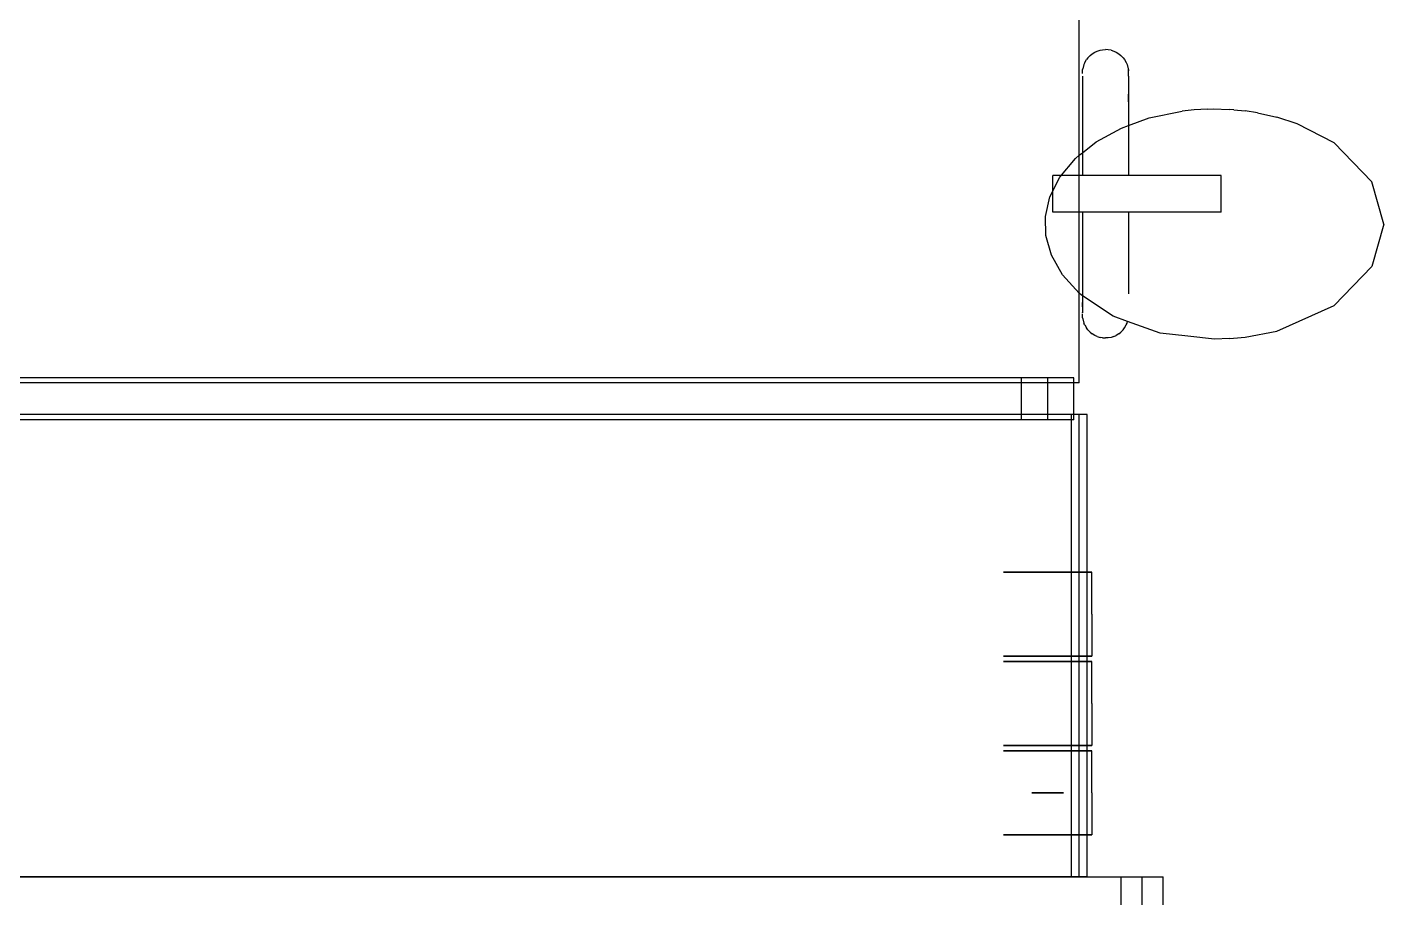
# Model space of a CAD drawing. Header units: millimetres. Extents: x -610 to 577, y -771 to 522.
# Drawn here: x -185.8 to -56.6, y 191 to 273.9 of the extents above; entities that cross this region are included whole.
import ezdxf

# ---------------------------------------------------------------- set-up
doc = ezdxf.new("R2010")
doc.units = ezdxf.units.MM
doc.layers.add('HIDDEN', color=8, linetype='Continuous')
doc.layers.add('VISIBLE', color=7, linetype='Continuous')

msp = doc.modelspace()

# ---------------------------------------------------------------- linework, layer by layer
at = {"layer": 'HIDDEN'}
for points in [[(-85.6, 240), (-85.6, 276)], [(-83.99, 262.96), (-81.59, 264.26)], [(-81.59, 264.26), (-80.9, 264.51)], [(-85.3, 261.91), (-83.99, 262.96)], [(-87.46, 259.58), (-85.97, 261.37)], [(-85.97, 261.37), (-85.6, 261.67)], [(-85.6, 259.75), (-88.1, 259.75)], [(-88.1, 256.25), (-88.1, 259.75)], [(-72.1, 259.75), (-88.1, 259.75)], [(-88.1, 256.25), (-88.1, 259.75)], [(-72.1, 256.25), (-72.1, 259.75)], [(-88.4, 257.7), (-87.46, 259.58)], [(-88.82, 255.84), (-88.4, 257.7)], [(-88.77, 254.02), (-88.82, 255.84)], [(-85.6, 256.25), (-88.1, 256.25)], [(-72.1, 256.25), (-88.1, 256.25)], [(-88.25, 252.15), (-88.77, 254.02)], [(-87.19, 250.28), (-88.25, 252.15)], [(-85.6, 248.56), (-87.19, 250.28)], [(-82.37, 246.35), (-85.3, 248.28)], [(-81, 245.86), (-82.37, 246.35)], [(-72.73, 244.18), (-75.27, 244.46)], [(-88.6, 240.5), (-310.6, 240.5)], [(-88.6, 240.5), (-310.6, 240.5)], [(-88.6, 240.5), (-310.6, 240.5)], [(-88.6, 240.5), (-310.6, 240.5)], [(-86.1, 240.5), (-91.1, 240.5)], [(-91.1, 240), (-91.1, 240.5)], [(-86.1, 240.5), (-91.1, 240.5)], [(-91.1, 236.5), (-91.1, 240.5)], [(-88.6, 236.5), (-88.6, 240.5)], [(-88.6, 236.5), (-88.6, 240.5)], [(-88.6, 240), (-88.6, 240.5)], [(-88.6, 236.5), (-88.6, 240.5)], [(-86.1, 240), (-86.1, 240.5)], [(-86.1, 236.5), (-86.1, 240.5)], [(-85.6, 240), (-313.6, 240)], [(-88.6, 240), (-310.6, 240)], [(-88.6, 240), (-310.6, 240)], [(-88.6, 237), (-88.6, 240)], [(-88.6, 237), (-88.6, 240)], [(-85.6, 237), (-313.6, 237)], [(-85.6, 237), (-313.6, 237)], [(-85.6, 237), (-313.6, 237)], [(-88.6, 237), (-310.6, 237)], [(-88.6, 237), (-310.6, 237)], [(-88.6, 236.5), (-310.6, 236.5)], [(-88.6, 236.5), (-310.6, 236.5)], [(-88.6, 236.5), (-310.6, 236.5)], [(-88.6, 236.5), (-310.6, 236.5)], [(-91.1, 236.5), (-91.1, 237)], [(-86.1, 236.5), (-91.1, 236.5)], [(-86.1, 236.5), (-91.1, 236.5)], [(-88.6, 236.5), (-88.6, 237)], [(-85.6, 237), (-86.35, 237)], [(-86.35, 193), (-86.35, 237)], [(-84.85, 237), (-86.35, 237)], [(-86.35, 193), (-86.35, 237)], [(-86.1, 236.5), (-86.1, 237)], [(-85.6, 193), (-85.6, 237)], [(-85.6, 193), (-85.6, 237)], [(-85.6, 193), (-85.6, 237)], [(-84.85, 193), (-84.85, 237)], [(-92.8, 222), (-92.77, 222)], [(-92.77, 222), (-92.8, 222)], [(-92.77, 222), (-92.52, 222)], [(-92.52, 222), (-92.77, 222)], [(-92.52, 222), (-92.05, 222)], [(-92.05, 222), (-92.52, 222)], [(-92.05, 222), (-91.38, 222)], [(-91.38, 222), (-92.05, 222)], [(-91.38, 222), (-90.55, 222)], [(-90.55, 222), (-91.38, 222)], [(-90.55, 222), (-89.6, 222)], [(-89.6, 222), (-90.55, 222)], [(-89.6, 222), (-88.6, 222)], [(-88.6, 222), (-89.6, 222)], [(-87.59, 222), (-88.6, 222)], [(-88.6, 222), (-87.59, 222)], [(-86.64, 222), (-87.59, 222)], [(-87.59, 222), (-86.64, 222)], [(-85.81, 222), (-86.64, 222)], [(-86.64, 222), (-85.81, 222)], [(-85.14, 222), (-85.81, 222)], [(-85.81, 222), (-85.14, 222)], [(-84.67, 222), (-85.14, 222)], [(-85.14, 222), (-84.85, 222)], [(-84.43, 222), (-84.67, 222)], [(-84.4, 222), (-84.43, 222)], [(-92.8, 214), (-92.77, 214)], [(-92.77, 214), (-92.8, 214)], [(-92.8, 213.5), (-92.77, 213.5)], [(-92.77, 213.5), (-92.8, 213.5)], [(-92.77, 214), (-92.52, 214)], [(-92.52, 214), (-92.77, 214)], [(-92.77, 213.5), (-92.52, 213.5)], [(-92.52, 213.5), (-92.77, 213.5)], [(-92.52, 214), (-92.05, 214)], [(-92.05, 214), (-92.52, 214)], [(-92.52, 213.5), (-92.05, 213.5)], [(-92.05, 213.5), (-92.52, 213.5)], [(-92.05, 214), (-91.38, 214)], [(-91.38, 214), (-92.05, 214)], [(-92.05, 213.5), (-91.38, 213.5)], [(-91.38, 213.5), (-92.05, 213.5)], [(-91.38, 214), (-90.55, 214)], [(-90.55, 214), (-91.38, 214)], [(-91.38, 213.5), (-90.55, 213.5)], [(-90.55, 213.5), (-91.38, 213.5)], [(-90.55, 214), (-89.6, 214)], [(-89.6, 214), (-90.55, 214)], [(-90.55, 213.5), (-89.6, 213.5)], [(-89.6, 213.5), (-90.55, 213.5)], [(-89.6, 214), (-88.6, 214)], [(-88.6, 214), (-89.6, 214)], [(-89.6, 213.5), (-88.6, 213.5)], [(-88.6, 213.5), (-89.6, 213.5)], [(-87.59, 214), (-88.6, 214)], [(-88.6, 214), (-87.59, 214)], [(-87.59, 213.5), (-88.6, 213.5)], [(-88.6, 213.5), (-87.59, 213.5)], [(-86.64, 214), (-87.59, 214)], [(-87.59, 214), (-86.64, 214)], [(-86.64, 213.5), (-87.59, 213.5)], [(-87.59, 213.5), (-86.64, 213.5)], [(-85.81, 214), (-86.64, 214)], [(-86.64, 214), (-85.81, 214)], [(-85.81, 213.5), (-86.64, 213.5)], [(-86.64, 213.5), (-85.81, 213.5)], [(-85.14, 214), (-85.81, 214)], [(-85.81, 214), (-85.14, 214)], [(-85.14, 213.5), (-85.81, 213.5)], [(-85.81, 213.5), (-85.14, 213.5)], [(-84.67, 214), (-85.14, 214)], [(-85.14, 214), (-84.85, 214)], [(-84.67, 213.5), (-85.14, 213.5)], [(-85.14, 213.5), (-84.85, 213.5)], [(-84.43, 214), (-84.67, 214)], [(-84.43, 213.5), (-84.67, 213.5)], [(-84.4, 214), (-84.43, 214)], [(-84.4, 213.5), (-84.43, 213.5)], [(-92.8, 205.5), (-92.77, 205.5)], [(-92.77, 205.5), (-92.8, 205.5)], [(-92.77, 205.5), (-92.52, 205.5)], [(-92.52, 205.5), (-92.77, 205.5)], [(-92.52, 205.5), (-92.05, 205.5)], [(-92.05, 205.5), (-92.52, 205.5)], [(-92.05, 205.5), (-91.38, 205.5)], [(-91.38, 205.5), (-92.05, 205.5)], [(-91.38, 205.5), (-90.55, 205.5)], [(-90.55, 205.5), (-91.38, 205.5)], [(-90.55, 205.5), (-89.6, 205.5)], [(-89.6, 205.5), (-90.55, 205.5)], [(-89.6, 205.5), (-88.6, 205.5)], [(-88.6, 205.5), (-89.6, 205.5)], [(-87.59, 205.5), (-88.6, 205.5)], [(-88.6, 205.5), (-87.59, 205.5)], [(-86.64, 205.5), (-87.59, 205.5)], [(-87.59, 205.5), (-86.64, 205.5)], [(-85.81, 205.5), (-86.64, 205.5)], [(-86.64, 205.5), (-85.81, 205.5)], [(-85.14, 205.5), (-85.81, 205.5)], [(-85.81, 205.5), (-85.14, 205.5)], [(-84.67, 205.5), (-85.14, 205.5)], [(-85.14, 205.5), (-84.85, 205.5)], [(-84.43, 205.5), (-84.67, 205.5)], [(-84.4, 205.5), (-84.43, 205.5)], [(-92.8, 205), (-92.77, 205)], [(-92.77, 205), (-92.8, 205)], [(-92.77, 205), (-92.52, 205)], [(-92.52, 205), (-92.77, 205)], [(-92.52, 205), (-92.05, 205)], [(-92.05, 205), (-92.52, 205)], [(-92.05, 205), (-91.38, 205)], [(-91.38, 205), (-92.05, 205)], [(-91.38, 205), (-90.55, 205)], [(-90.55, 205), (-91.38, 205)], [(-90.55, 205), (-89.6, 205)], [(-89.6, 205), (-90.55, 205)], [(-89.6, 205), (-88.6, 205)], [(-88.6, 205), (-89.6, 205)], [(-87.59, 205), (-88.6, 205)], [(-88.6, 205), (-87.59, 205)], [(-86.64, 205), (-87.59, 205)], [(-87.59, 205), (-86.64, 205)], [(-85.81, 205), (-86.64, 205)], [(-86.64, 205), (-85.81, 205)], [(-85.14, 205), (-85.81, 205)], [(-85.81, 205), (-85.14, 205)], [(-84.67, 205), (-85.14, 205)], [(-85.14, 205), (-84.85, 205)], [(-84.43, 205), (-84.67, 205)], [(-84.4, 205), (-84.43, 205)], [(-90.1, 201), (-90.09, 201)], [(-90.09, 201), (-90.1, 201)], [(-90.09, 201), (-90, 201)], [(-90, 201), (-90.09, 201)], [(-90, 201), (-89.83, 201)], [(-89.83, 201), (-90, 201)], [(-89.83, 201), (-89.59, 201)], [(-89.59, 201), (-89.83, 201)], [(-89.59, 201), (-89.29, 201)], [(-89.29, 201), (-89.59, 201)], [(-89.29, 201), (-88.95, 201)], [(-88.95, 201), (-89.29, 201)], [(-88.95, 201), (-88.6, 201)], [(-88.6, 201), (-88.95, 201)], [(-88.24, 201), (-88.6, 201)], [(-88.6, 201), (-88.24, 201)], [(-87.9, 201), (-88.24, 201)], [(-88.24, 201), (-87.9, 201)], [(-87.6, 201), (-87.9, 201)], [(-87.9, 201), (-87.6, 201)], [(-87.36, 201), (-87.6, 201)], [(-87.6, 201), (-87.36, 201)], [(-87.19, 201), (-87.36, 201)], [(-87.36, 201), (-87.19, 201)], [(-87.11, 201), (-87.19, 201)], [(-87.19, 201), (-87.11, 201)], [(-87.1, 201), (-87.11, 201)], [(-87.11, 201), (-87.1, 201)], [(-92.8, 197), (-92.77, 197)], [(-92.77, 197), (-92.8, 197)], [(-92.77, 197), (-92.52, 197)], [(-92.52, 197), (-92.77, 197)], [(-92.52, 197), (-92.05, 197)], [(-92.05, 197), (-92.52, 197)], [(-92.05, 197), (-91.38, 197)], [(-91.38, 197), (-92.05, 197)], [(-91.38, 197), (-90.55, 197)], [(-90.55, 197), (-91.38, 197)], [(-90.55, 197), (-89.6, 197)], [(-89.6, 197), (-90.55, 197)], [(-89.6, 197), (-88.6, 197)], [(-88.6, 197), (-89.6, 197)], [(-87.59, 197), (-88.6, 197)], [(-88.6, 197), (-87.59, 197)], [(-86.64, 197), (-87.59, 197)], [(-87.59, 197), (-86.64, 197)], [(-85.81, 197), (-86.64, 197)], [(-86.64, 197), (-85.81, 197)], [(-85.14, 197), (-85.81, 197)], [(-85.81, 197), (-85.14, 197)], [(-84.67, 197), (-85.14, 197)], [(-85.14, 197), (-84.85, 197)], [(-84.43, 197), (-84.67, 197)], [(-84.4, 197), (-84.43, 197)], [(-319.6, 193), (-79.6, 193)], [(-319.6, 193), (-79.6, 193)], [(-319.6, 193), (-79.6, 193)], [(-85.6, 193), (-313.6, 193)], [(-85.6, 193), (-313.6, 193)], [(-85.6, 193), (-313.6, 193)], [(-85.6, 193), (-313.6, 193)], [(-84.85, 193), (-86.35, 193)], [(-84.85, 193), (-86.35, 193)], [(-81.6, 193), (-79.6, 193)], [(-81.6, 193), (-77.6, 193)], [(-81.6, 189), (-81.6, 193)], [(-81.6, 189), (-81.6, 193)], [(-79.6, 189), (-79.6, 193)], [(-79.6, 189), (-79.6, 193)], [(-79.6, 189), (-79.6, 193)], [(-77.6, 189), (-77.6, 193)], [(-77.6, 189), (-77.6, 191)]]:
    msp.add_lwpolyline(points, dxfattribs=at)
at = {"layer": 'VISIBLE'}
for points in [[(-85.6, 240), (-85.6, 276)], [(-84.55, 271.17), (-84.36, 271.32)], [(-84.36, 271.32), (-84.12, 271.47)], [(-84.12, 271.47), (-83.89, 271.57)], [(-83.89, 271.57), (-83.62, 271.66)], [(-83.62, 271.66), (-83.37, 271.7)], [(-83.37, 271.7), (-83.1, 271.72)], [(-82.83, 271.7), (-83.1, 271.72)], [(-82.57, 271.66), (-82.83, 271.7)], [(-82.57, 271.66), (-82.3, 271.57)], [(-82.3, 271.57), (-82.07, 271.47)], [(-82.07, 271.47), (-81.83, 271.32)], [(-81.83, 271.32), (-81.64, 271.17)], [(-85.15, 270.3), (-85.26, 269.9)], [(-85.07, 270.48), (-85.15, 270.3)], [(-85.07, 270.48), (-84.91, 270.77)], [(-84.77, 270.95), (-84.91, 270.77)], [(-84.77, 270.95), (-84.55, 271.17)], [(-81.43, 270.95), (-81.64, 271.17)], [(-81.43, 270.95), (-81.29, 270.77)], [(-81.29, 270.77), (-81.12, 270.48)], [(-81.12, 270.48), (-81.04, 270.3)], [(-81.04, 270.3), (-80.93, 269.9)], [(-85.29, 269.2), (-85.3, 268.77)], [(-85.3, 268.77), (-85.3, 268.29)], [(-85.29, 269.44), (-85.28, 269.79)], [(-85.28, 269.79), (-85.26, 269.9)], [(-80.93, 269.9), (-80.91, 269.79)], [(-80.91, 269.79), (-80.91, 269.7)], [(-80.9, 269.44), (-80.91, 269.79)], [(-80.9, 269.2), (-80.9, 269.44)], [(-80.9, 269.2), (-80.9, 268.77)], [(-80.9, 268.77), (-80.9, 268.4)], [(-85.3, 268.29), (-85.3, 267.48)], [(-85.3, 267.48), (-85.3, 266.78)], [(-80.9, 268.4), (-80.9, 267.48)], [(-80.9, 267.48), (-80.9, 266.78)], [(-80.9, 266.74), (-80.9, 267.48)], [(-85.3, 266.78), (-85.3, 265.64)], [(-80.9, 266.78), (-80.9, 265.64)], [(-73.38, 266.05), (-72.86, 266.08)], [(-72.86, 266.08), (-71.29, 266.02)], [(-85.3, 265.64), (-85.3, 264.63)], [(-80.9, 265.64), (-80.9, 264.65)], [(-80.9, 264.51), (-78.94, 265.22)], [(-78.94, 265.22), (-75.8, 265.86)], [(-74.66, 265.98), (-75.8, 265.86)], [(-73.38, 266.05), (-74.66, 265.98)], [(-70.87, 265.99), (-71.29, 266.02)], [(-70.87, 265.99), (-69.79, 265.88)], [(-68.62, 265.7), (-69.79, 265.88)], [(-68.62, 265.7), (-66.79, 265.3)], [(-64.84, 264.67), (-66.79, 265.3)], [(-85.3, 264.63), (-85.3, 263.35)], [(-80.9, 264.65), (-80.9, 263.35)], [(-61.32, 262.86), (-64.84, 264.67)], [(-85.3, 263.35), (-85.3, 262.14)], [(-80.9, 263.35), (-80.9, 262.15)], [(-57.73, 259.15), (-61.32, 262.86)], [(-85.6, 261.67), (-85.3, 261.91)], [(-85.3, 262.14), (-85.3, 262.15)], [(-85.3, 262.14), (-85.3, 260.76)], [(-80.9, 262.15), (-80.9, 260.76)], [(-72.1, 259.75), (-85.6, 259.75)], [(-85.3, 260.76), (-85.3, 259.75)], [(-80.9, 260.76), (-80.9, 259.75)], [(-72.1, 256.25), (-72.1, 259.75)], [(-56.6, 255.12), (-57.73, 259.15)], [(-72.1, 256.25), (-85.6, 256.25)], [(-85.3, 256.25), (-85.3, 255.24)], [(-80.9, 256.25), (-80.9, 255.24)], [(-85.3, 255.24), (-85.3, 253.86)], [(-80.9, 255.24), (-80.9, 253.85)], [(-56.6, 255.12), (-57.73, 251.09)], [(-85.3, 253.86), (-85.3, 252.65)], [(-80.9, 253.85), (-80.9, 252.65)], [(-85.3, 252.65), (-85.3, 251.35)], [(-80.9, 252.65), (-80.9, 251.37)], [(-85.3, 251.35), (-85.3, 250.36)], [(-80.9, 251.37), (-80.9, 250.36)], [(-61.32, 247.38), (-57.73, 251.09)], [(-85.3, 250.36), (-85.3, 249.22)], [(-80.9, 250.36), (-80.9, 249.28)], [(-80.9, 249.28), (-80.9, 248.52)], [(-85.39, 248.34), (-85.6, 248.56)], [(-85.3, 248.28), (-85.39, 248.34)], [(-85.3, 249.22), (-85.3, 248.52)], [(-85.3, 248.52), (-85.3, 247.6)], [(-80.9, 248.52), (-80.9, 248.49)], [(-85.3, 247.23), (-85.3, 247.67)], [(-85.3, 247.6), (-85.3, 247.23)], [(-85.3, 247.23), (-85.29, 246.8)], [(-85.29, 246.8), (-85.29, 246.66)], [(-85.29, 246.65), (-85.29, 246.71)], [(-66.79, 244.94), (-61.32, 247.38)], [(-85.29, 246.21), (-85.29, 246.56)], [(-85.29, 246.21), (-85.26, 246.1)], [(-85.26, 246.1), (-85.15, 245.7)], [(-85.07, 245.52), (-85.15, 245.7)], [(-85.07, 245.52), (-84.91, 245.23)], [(-81.29, 245.23), (-81.12, 245.52)], [(-81.12, 245.52), (-81.04, 245.7)], [(-81.04, 245.7), (-81, 245.86)], [(-77.88, 244.75), (-81, 245.86)], [(-84.77, 245.05), (-84.91, 245.23)], [(-84.77, 245.05), (-84.55, 244.83)], [(-84.55, 244.83), (-84.36, 244.68)], [(-84.12, 244.53), (-84.36, 244.68)], [(-83.89, 244.43), (-84.12, 244.53)], [(-83.89, 244.43), (-83.62, 244.34)], [(-83.37, 244.3), (-83.62, 244.34)], [(-83.37, 244.3), (-83.1, 244.28)], [(-82.83, 244.3), (-83.1, 244.28)], [(-82.57, 244.34), (-82.83, 244.3)], [(-82.3, 244.43), (-82.57, 244.34)], [(-82.3, 244.43), (-82.07, 244.53)], [(-81.83, 244.68), (-82.07, 244.53)], [(-81.83, 244.68), (-81.64, 244.83)], [(-81.43, 245.05), (-81.64, 244.83)], [(-81.43, 245.05), (-81.29, 245.23)], [(-75.27, 244.46), (-77.88, 244.75)], [(-71.28, 244.22), (-72.73, 244.18)], [(-71.28, 244.22), (-70.91, 244.25)], [(-70.91, 244.25), (-69.79, 244.36)], [(-69.79, 244.36), (-66.79, 244.94)], [(-85.6, 240), (-212.44, 240)], [(-91.1, 237), (-91.1, 240)], [(-88.6, 237), (-88.6, 240)], [(-86.1, 237), (-86.1, 240)], [(-85.6, 237), (-212.13, 237)], [(-84.85, 237), (-85.6, 237)], [(-85.6, 193), (-85.6, 237)], [(-84.85, 193), (-84.85, 237)], [(-84.85, 222), (-84.67, 222)], [(-84.67, 222), (-84.43, 222)], [(-84.43, 222), (-84.4, 222)], [(-84.4, 218), (-84.4, 222)], [(-84.4, 218), (-84.4, 214)], [(-84.85, 214), (-84.67, 214)], [(-84.85, 213.5), (-84.67, 213.5)], [(-84.67, 214), (-84.43, 214)], [(-84.67, 213.5), (-84.43, 213.5)], [(-84.43, 214), (-84.4, 214)], [(-84.43, 213.5), (-84.4, 213.5)], [(-84.4, 209.5), (-84.4, 213.5)], [(-84.4, 209.5), (-84.4, 205.5)], [(-84.85, 205.5), (-84.67, 205.5)], [(-84.67, 205.5), (-84.43, 205.5)], [(-84.43, 205.5), (-84.4, 205.5)], [(-84.85, 205), (-84.67, 205)], [(-84.67, 205), (-84.43, 205)], [(-84.43, 205), (-84.4, 205)], [(-84.4, 201), (-84.4, 205)], [(-84.4, 201), (-84.4, 197)], [(-84.85, 197), (-84.67, 197)], [(-84.67, 197), (-84.43, 197)], [(-84.43, 197), (-84.4, 197)], [(-192.47, 193), (-79.6, 193)], [(-79.6, 189), (-79.6, 193)], [(-79.6, 193), (-77.6, 193)], [(-77.6, 191), (-77.6, 193)]]:
    msp.add_lwpolyline(points, dxfattribs=at)

doc.saveas('drawing.dxf')
